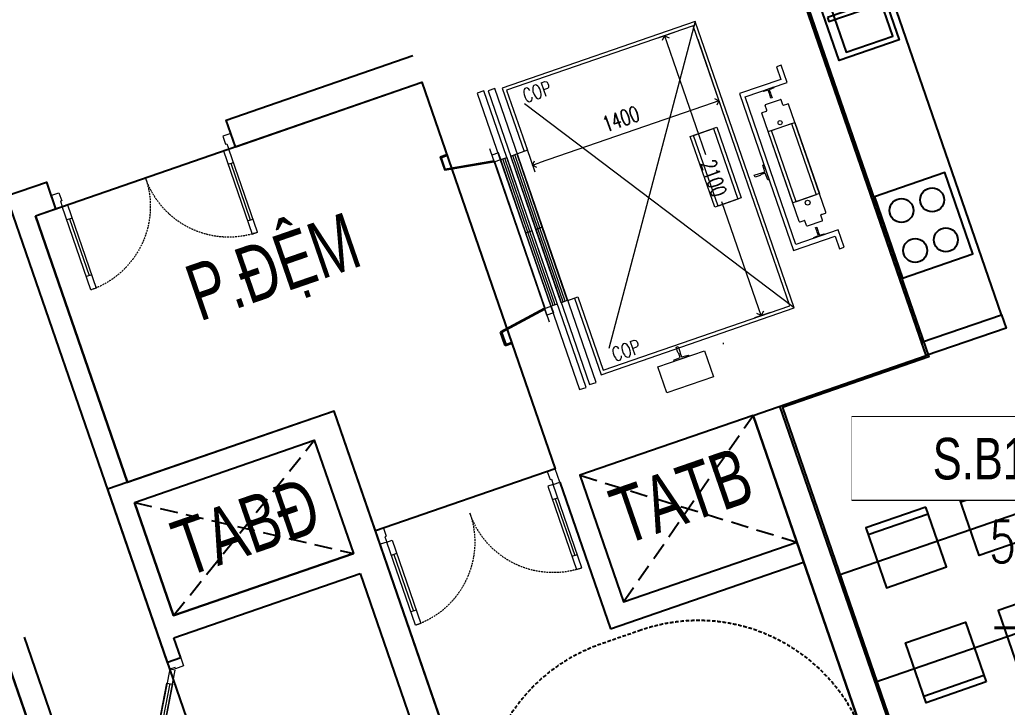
# Model space of a CAD drawing. Header units: millimetres. Extents: x -361702973 to 361248309, y -356458554 to 356543577.
# Drawn here: x 84077 to 91084, y 34175 to 39050 of the extents above; entities that cross this region are included whole.
import ezdxf
from ezdxf.enums import TextEntityAlignment as Align
from ezdxf.xclip import XClip

# ---------------------------------------------------------------- set-up
doc = ezdxf.new("R2010")
doc.units = ezdxf.units.MM
doc.header["$LTSCALE"] = 100
doc.header["$MEASUREMENT"] = 0
doc.header["$XCLIPFRAME"] = 0
doc.set_wipeout_variables(frame=1)
for name, pattern in [('Xref_ST_MBDV Cot vach 30.7.2022$0$ACAD_ISO02W100', [15, 12, -3]), ('Xref_ST_MBDV Cot vach 30.7.2022$0$HIDDEN', [0.375, 0.25, -0.125]), ('Xref_ST_MBDV Cot vach 30.7.2022$0$HIDDEN2', [0.1875, 0.125, -0.0625])]:
    doc.linetypes.add(name, pattern=pattern)
for name, color, linetype in [('A-ANNO-ROOM', 50, 'Continuous'), ('dien tich thong thuy', 3, 'Continuous'), ('IDEA - dim', 251, 'Continuous'), ('KT-Tuong', 1, 'Continuous'), ('truc ky thua', 50, 'Continuous'), ('Xref_ST_MBDV Cot vach 30.7.2022$0$IDEA - dim', 251, 'Continuous'), ('Xref_ST_MBDV Cot vach 30.7.2022$0$KT-Khuat', 9, 'Xref_ST_MBDV Cot vach 30.7.2022$0$HIDDEN'), ('Xref_ST_MBDV Cot vach 30.7.2022$0$KT-Net manh', 139, 'Continuous'), ('Xref_ST_MBDV Cot vach 30.7.2022$0$KT-Text', 7, 'Continuous')]:
    doc.layers.add(name, color=color, linetype=linetype)
for name, color, linetype, lineweight in [('KT-Chuviet', 255, 'Continuous', 15), ('KT-Net thay', 7, 'Continuous', 15), ('KT-Net truc', 18, 'Continuous', 15), ('Xref_ST_MBDV Cot vach 30.7.2022$0$CUA', 37, 'Continuous', 13), ('Xref_ST_MBDV Cot vach 30.7.2022$0$KT-Noi that', 36, 'Continuous', 9)]:
    doc.layers.add(name, color=color, linetype=linetype, lineweight=lineweight)
doc.styles.add('220126_HDN_HBA typical plan$0$211210_HDN_HBA_TYPICAL PLAN CORE OPT 1$0$HBA-Text', font='GOTHIC.TTF')
doc.styles.add('font unicode ccu', font='arial.ttf')
doc.styles.add('ROMANS', font='ROMANS.SHX')
doc.styles.add('Xref_ST_MBDV Cot vach 30.7.2022$0$Arial', font='arial.ttf', dxfattribs={"width": 0.7})
doc.styles.add('Xref_ST_MBDV Cot vach 30.7.2022$0$ROMANS', font='ROMANS.SHX')
doc.styles.add('Xref_ST_MBDV Cot vach 30.7.2022$0$xref.N.Cot vach tang N2$0$DIM', font='vnsimli.shx', dxfattribs={"width": 0.7})
doc.dimstyles.new('Xref_ST_MBDV Cot vach 30.7.2022$0$xref.N.Cot vach tang N2$0$CCU 1-100 A1', dxfattribs={"dimscale": 100, "dimtxt": 2.2, "dimasz": 1, "dimexe": 1, "dimexo": 0, "dimgap": 1, "dimtad": 1, "dimdec": 0, "dimdsep": 46, "dimtxsty": 'Xref_ST_MBDV Cot vach 30.7.2022$0$xref.N.Cot vach tang N2$0$DIM', "dimblk1": 'Xref_ST_MBDV Cot vach 30.7.2022$0$xref.N.Cot vach tang N2$0$_ARCHTICK', "dimblk2": 'Xref_ST_MBDV Cot vach 30.7.2022$0$xref.N.Cot vach tang N2$0$_ARCHTICK', "dimsah": 1, "dimcen": 0, "dimdle": 1, "dimclrd": 256, "dimclre": 256, "dimclrt": 31, "dimadec": 0, "dimazin": 0, "dimtfac": 1, "dimtdec": 0, "dimtix": 1, "dimtmove": 2, "dimatfit": 3, "dimldrblk": 'Xref_ST_MBDV Cot vach 30.7.2022$0$xref.N.Cot vach tang N2$0$_ARCHTICK', "dimfxl": 8, "dimtolj": 1, "dimarcsym": 0})

# ---------------------------------------------------------------- blocks, each defined once
blk = doc.blocks.new('A$C418F5BC8')
at = {"layer": 'A-ANNO-ROOM', "insert": (648.1133449638728, 1090.790118377889), "char_height": 600, "attachment_point": 2, "rotation": 50.44882673977027, "style": '220126_HDN_HBA typical plan$0$211210_HDN_HBA_TYPICAL PLAN CORE OPT 1$0$HBA-Text'}
blk.add_mtext_dynamic_manual_height_columns('SL-S', width=722857412.8743668, gutter_width=9765.624999999996, heights=[0], dxfattribs=at)
blk = doc.blocks.new('A$C1AAC5519')
at = {"layer": 'A-ANNO-ROOM', "insert": (772.955269176513, 1216.574747113511), "char_height": 600, "attachment_point": 2, "rotation": 50.44882673977027, "style": '220126_HDN_HBA typical plan$0$211210_HDN_HBA_TYPICAL PLAN CORE OPT 1$0$HBA-Text'}
blk.add_mtext_dynamic_manual_height_columns('1-BR', width=722857412.8743668, gutter_width=9765.624999999996, heights=[0], dxfattribs=at)
blk = doc.blocks.new('A$C2A6C5140')
at = {"layer": 'A-ANNO-ROOM', "insert": (731.4497625969816, 1190.0169191678, 0.0003277973379295924), "char_height": 600, "attachment_point": 2, "rotation": 50.44882673977027, "style": '220126_HDN_HBA typical plan$0$211210_HDN_HBA_TYPICAL PLAN CORE OPT 1$0$HBA-Text'}
blk.add_mtext_dynamic_manual_height_columns('2-BR', width=722857412.8743668, gutter_width=9765.624999999996, heights=[0], dxfattribs=at)
blk = doc.blocks.new('A$C5388591E')
at = {"layer": 'A-ANNO-ROOM', "insert": (894.3001998505497, 842.1987865094561, 0.0004622000541105721), "char_height": 600, "attachment_point": 2, "rotation": 1.4064704596368105, "style": '220126_HDN_HBA typical plan$0$211210_HDN_HBA_TYPICAL PLAN CORE OPT 1$0$HBA-Text'}
blk.add_mtext_dynamic_manual_height_columns('3-BR', width=722857412.8743668, gutter_width=9765.624999999996, heights=[0], dxfattribs=at)
blk = doc.blocks.new('A$C21AF0CCA')
at = {"layer": 'A-ANNO-ROOM', "insert": (1197.56892258345, 814.6835720778872), "char_height": 600, "attachment_point": 2, "rotation": 0.10542954816276216, "style": '220126_HDN_HBA typical plan$0$211210_HDN_HBA_TYPICAL PLAN CORE OPT 1$0$HBA-Text'}
blk.add_mtext_dynamic_manual_height_columns('1-BR+', width=722857412.8743668, gutter_width=9765.624999999996, heights=[0], dxfattribs=at)
blk = doc.blocks.new('Xref_ST_MBDV Cot vach 30.7.2022$0$xref.N.Cot vach tang N2$0$_Open90')
at = {"color": 0, "linetype": 'ByBlock', "lineweight": -2}
for p, q in [((0, 0), (-1, 0)), ((-0.5, 0.5), (0, 0)), ((0, 0), (-0.5, -0.5))]:
    blk.add_line(p, q, dxfattribs=at)
blk = doc.blocks.new('*D483')
at = {"layer": 'Defpoints', "color": 0, "transparency": 16777216}
for p in [(88652.57753902687, 38936.66148397398), (88719.79980674337, 38959.86984611771, -6.460498627752944e-06), (89405.12626783144, 36974.84399390939, -3.229479425215231e-06)]:
    blk.add_point(p, dxfattribs=at)
at = {"layer": 'Xref_ST_MBDV Cot vach 30.7.2022$0$KT-Noi that', "color": 5, "transparency": 16777216}
for p, q in [((88719.79980674337, 38959.86984611771), (88605.31501869466, 38920.34418726627)), ((88668.89483573457, 38889.39896364177), (88943.02541981793, 38095.38862381643)), ((89321.58670343715, 36998.8981521082), (89059.42213633293, 37758.24931211333)), ((89405.12626783144, 36974.84399390939), (89290.64147981265, 36935.31833506827))]:
    blk.add_line(p, q, dxfattribs=at)
at = {"layer": 'Xref_ST_MBDV Cot vach 30.7.2022$0$KT-Noi that', "color": 5, "transparency": 16777216, "xscale": 50, "yscale": 50, "zscale": 50}
for p, rotation in [((88652.57753902687, 38936.66148397398), 109.0471379549137), ((89337.90400014486, 36951.63563177599), 289.0471379549137)]:
    blk.add_blockref('Xref_ST_MBDV Cot vach 30.7.2022$0$xref.N.Cot vach tang N2$0$_Open90', p, dxfattribs=dict(at, rotation=rotation))
at = {"layer": 'Xref_ST_MBDV Cot vach 30.7.2022$0$KT-Noi that', "color": 5, "transparency": 16777216, "insert": (89001.22377806378, 37926.81896796084), "char_height": 110, "attachment_point": 5, "rotation": 289.0471379549137, "style": 'Xref_ST_MBDV Cot vach 30.7.2022$0$xref.N.Cot vach tang N2$0$DIM'}
blk.add_mtext('\\A1;2100', dxfattribs=at)
blk = doc.blocks.new('Xref_ST_MBDV Cot vach 30.7.2022$0$xref.N.Cot vach tang N2$0$_ARCHTICK')
at = {"color": 0, "linetype": 'ByBlock', "const_width": 0.15}
blk.add_lwpolyline([(-0.5, -0.5), (0.5, 0.5)], dxfattribs=at)
blk = doc.blocks.new('*D484')
at = {"layer": 'Defpoints', "color": 0, "transparency": 16777216}
for p in [(88887.66550621978, 38912.03309177599, -3.229802354063227e-06), (87645.90142044652, 38218.83618231645), (87714.99861537432, 38018.69839975136)]:
    blk.add_point(p, dxfattribs=at)
at = {"layer": 'Xref_ST_MBDV Cot vach 30.7.2022$0$KT-Noi that', "color": 5, "transparency": 16777216}
for p, q in [((88887.66550621978, 38912.03309177599), (89054.66648139337, 38428.32018718741)), ((88991.08666435452, 38459.2654108141), (87762.26113570709, 38035.01569645745)), ((87645.90142044652, 38218.83618231645), (87731.3159120804, 37971.43587941859))]:
    blk.add_line(p, q, dxfattribs=at)
at = {"layer": 'Xref_ST_MBDV Cot vach 30.7.2022$0$KT-Noi that', "color": 5, "transparency": 16777216, "xscale": 50, "yscale": 50, "zscale": 50}
for p, rotation in [((89038.34918468728, 38475.58270752018), 19.04713795294451), ((87714.99861537432, 38018.69839975136), 199.0471379529445)]:
    blk.add_blockref('Xref_ST_MBDV Cot vach 30.7.2022$0$xref.N.Cot vach tang N2$0$_Open90', p, dxfattribs=dict(at, rotation=rotation))
at = {"layer": 'Xref_ST_MBDV Cot vach 30.7.2022$0$KT-Noi that', "color": 5, "transparency": 16777216, "insert": (88342.40757694803, 38346.39184633459), "char_height": 110, "attachment_point": 5, "rotation": 19.047137952944503, "style": 'Xref_ST_MBDV Cot vach 30.7.2022$0$xref.N.Cot vach tang N2$0$DIM'}
blk.add_mtext('\\A1;1400', dxfattribs=at)
blk = doc.blocks.new('*U117')
for p, q in [((-1260.000000000004, 525.000000000002), (-1300.000000000004, 525.000000000002)), ((-1280.000000000004, 100.0000000000002), (-1280.000000000004, 525.000000000002)), ((-90.00000000000001, 525.0000000000018), (-50.00000000000001, 525.0000000000018)), ((-70, 100), (-70.00000000000001, 525.0000000000018)), ((-1260.000000000004, 100.0000000000002), (-1300.000000000004, 100.0000000000002)), ((-90, 100), (-50, 100))]:
    blk.add_line(p, q)
for points in [[(-1300.000000000004, 1.776356839400256e-13), (-1260.000000000004, 1.776356839400256e-13), (-1260.000000000004, 625.000000000002), (-1300.000000000004, 625.000000000002)], [(-50, 0), (-90, 0), (-90.00000000000001, 625.0000000000018), (-49.99999999999979, 625.0000000000018)], [(-1350.000000000004, -99.99999998255878), (-1290.000000000004, -99.99999998255875), (-1290.000000000004, -39.99999999999982), (-1300.000000000004, -39.99999999999982), (-1300.000000000004, 1.776356839400256e-13), (-1350.000000000004, 2.060573933704296e-13)], [(0, -99.99999998255892), (-60, -99.99999998255889), (-60, -40), (-50, -40), (-50, 0), (0, 0)]]:
    blk.add_lwpolyline(points, close=True)
at = {"linetype": 'Xref_ST_MBDV Cot vach 30.7.2022$0$HIDDEN2'}
for centre, radius, start, end in [((-1300.000000001013, -1.091216006443577e-09), 625.00000000124, 7.016709298534867e-15, 89.99996073224838), ((-49.99999999983451, -2.645705876602741e-10), 625.000000000419, 90.00003926775162, 180)]:
    blk.add_arc(centre, radius, start, end, dxfattribs=at)
blk = doc.blocks.new('*U147')
at = {"ltscale": 5}
blk.add_lwpolyline([(305, -530), (305, -1.13686837721616e-13), (-305, 0), (-305, -530)], close=True, dxfattribs=at)
for centre in [(-150, -150), (150, -150.0000000000001), (-150, -380), (150, -380)]:
    blk.add_circle(centre, 85, dxfattribs=at)
blk = doc.blocks.new('*U148')
at = {"ltscale": 5}
for points in [[(-300, -450), (300, -450), (300, 0), (-300, 0)], [(-261, -65), (261, -65), (261, -415), (-261, -415)], [(-15, -20), (15, -20), (15, -270), (-15, -270)]]:
    blk.add_lwpolyline(points, close=True, dxfattribs=at)
blk = doc.blocks.new('13')
at = {"color": 1}
blk.add_lwpolyline([(-3199.999999999622, 199.9999999996944), (-3199.999999999622, -1100.000000002045), (1.236912794411182e-09, -1100.000000002037)], dxfattribs=at)
at = {"layer": 'IDEA - dim'}
blk.add_lwpolyline([(-5270.000000000204, -4.634785000234842e-09), (-5269.999999999287, -1640.000000000902, 0.414213562373095), (-5209.999999998356, -1699.999999997184), (-4529.999999998341, -1699.999999999047, 0.414213562373095), (-4469.999999998341, -1640.000000000909), (-4469.999999999272, -2.735760062932968e-09)], format="xyb", close=True, dxfattribs=at)
for points in [[(-5526.36590612281, -746.6291622659046), (-5526.36590612281, -296.62916226589), (-5076.365906123276, -296.6291622640128), (-5076.365906123276, -746.6291622659046)], [(-5526.36590612281, -746.6291622659046), (-5526.36590612281, -296.62916226589), (-5476.365906123741, -296.6291622658973), (-5476.365906123276, -746.62916226776)], [(-4213.634093875735, -746.6291622658609), (-4213.6340938762, -296.6291622658609), (-4663.634093875269, -296.6291622640347), (-4663.634093874804, -746.6291622640056)], [(-4213.634093875735, -746.6291622658609), (-4213.6340938762, -296.6291622658609), (-4263.634093876215, -296.6291622658973), (-4263.634093875735, -746.6291622658973)], [(-5526.365906122344, -993.3708926280742), (-5526.365906122344, -1443.3708926299), (-5076.365906122344, -1443.370892628074), (-5076.36590612281, -993.3708926280742)], [(-4213.634093875728, -993.3708926280669), (-4213.634093875284, -1443.370892629966), (-4663.634093874338, -1443.370892628045), (-4663.634093874804, -993.3708926280378)], [(-4213.634093875728, -993.3708926280669), (-4213.634093875284, -1443.370892629966), (-4263.634093875262, -1443.370892629937), (-4263.634093875269, -993.3708926299369)], [(-3099.999999999614, -1100.000000003878), (-3099.999999999156, -1700.000000002037), (-3199.999999998676, -1700.000000002045), (-3199.999999999622, -1100.000000002045)], [(-169.9999999989668, -1100.000000002015), (-3099.999999999141, -1100.000000000175), (-3099.999999999156, -1700.000000002037), (-169.9999999989668, -1700.0000000039)]]:
    blk.add_lwpolyline(points, close=True, dxfattribs=at)
at = {"layer": 'KT-Tuong'}
blk.add_lwpolyline([(-3200.000000000917, -2.10275175049901e-09), (-6600.000000000364, -5.369656719267368e-09), (-6600, 199.9999999946667), (-3199.999999999622, 199.9999999996944)], dxfattribs=at)
at = {"layer": 'IDEA - dim', "extrusion": (0, 0, -1), "xscale": -0.9999999999999999, "zscale": -0.9999999999999999, "rotation": 180}
blk.add_blockref('*U147', (2319.999999998501, -1650.000000005777), dxfattribs=at)
at = {"layer": 'IDEA - dim', "xscale": -0.9999999999999998}
blk.add_blockref('*U148', (-719.9999999989595, -1200.000000002037), dxfattribs=at)
blk = doc.blocks.new('9')
at = {"layer": 'IDEA - dim'}
blk.add_line((-3000.000000004613, -5830.000000001804), (-4269.99999999904, -5830.000000001892), dxfattribs=at)
at = {"layer": 'KT-Tuong'}
blk.add_lwpolyline([(-6600.00000000788, -5830.000000001819), (-6600.000000007873, -5599.999999986903), (-5700, -5599.999999986961), (-5699.999999999971, -5830.000000001848), (-3000.000000003682, -5830.000000001863)], dxfattribs=at)
blk = doc.blocks.new('*U308')
blk.add_line((-146.6025403784438, -32.67949192431111), (-579.615242271595, -282.6794919248491))
for points in [[(-800.0000000010757, 99.99999998255906), (-740.0000000010757, 99.99999998255902), (-740.0000000010757, 40.00000000000009), (-750.0000000010757, 40.0000000000001), (-750.0000000010757, 1.012523398457337e-13), (-800.0000000010757, 8.70414851305317e-14)], [(2.66100453930543e-14, 99.99999998255892), (-59.99999999999997, 99.9999999825589), (-59.99999999999999, 40.00000000000001), (-49.99999999999999, 40.00000000000001), (-50, 1.4210854715202e-14), (0, 0)], [(-50, 1.4210854715202e-14), (-656.2177826500392, -350.0000000005377), (-676.2177826500392, -315.3589838491602), (-69.99999999999999, 34.64101615137771)], [(-136.6025403784438, -49.99999999999996), (-156.6025403784438, -15.35898384862251), (-589.615242271595, -265.3589838491602), (-569.615242271595, -300.0000000005377)]]:
    blk.add_lwpolyline(points, close=True)
at = {"linetype": 'Xref_ST_MBDV Cot vach 30.7.2022$0$HIDDEN'}
blk.add_arc((-50, 1.4210854715202e-14), 700.0000000010757, 180, 215.0495310735241, dxfattribs=at)
blk = doc.blocks.new('TAG CAO DO SAN')
at = {"layer": 'KT-Net thay', "flags": 128}
blk.add_lwpolyline([(1526701.778855525, -266095.2298759429), (1526701.778855525, -266566.6584041911), (1527644.63591202, -266566.6584041911), (1527644.63591202, -266095.2298759429)], close=True, dxfattribs=at)
blk.add_wipeout([(1526701.778855525, -266095.2298759429), (1527644.6359120198, -266095.2298759429), (1527644.6359120198, -266566.65840419114), (1526701.778855525, -266566.65840419114)]).dxf.layer = 'KT-Net thay'
for points in [[(1526701.778855525, -266330.9441400666), (1527644.63591202, -266330.9441400666)], [(1526701.778855525, -266566.6584041911), (1527644.63591202, -266566.6584041911)]]:
    blk.add_lwpolyline(points, dxfattribs=at)
at = {"layer": 'KT-Chuviet', "color": 31, "style": 'ROMANS', "width": 0.75}
blk.add_text('DTTT:', height=117.8571320618522, dxfattribs=at).set_placement((1526748.92170835, -266507.8139601254))
at = {"layer": 'KT-Chuviet', "color": 31, "style": 'font unicode ccu', "width": 0.75}
blk.add_attdef('TÊNPHÒNG', text='', height=117.85713, dxfattribs=at).set_placement((1527175.308820772, -266213.4467624734), align=Align.MIDDLE_CENTER)
at = {"layer": 'KT-Chuviet', "color": 31, "ltscale": 15, "style": 'ROMANS', "width": 0.75, "flags": 8}
blk.add_attdef('CAO-DO', (1527091.943339912, -266507.7298381611), '', height=117.8571320618522, dxfattribs=at)

msp = doc.modelspace()

# ---------------------------------------------------------------- linework, layer by layer
at = {"layer": 'Defpoints', "elevation": 4.469598132449163e-10}
for points in [[(84188.97995501931, 37660.09295292766), (86930.20613425365, 38606.49616192075), (87876.60934326335, 35865.26998247628), (86600.52129433269, 35424.70297141679), (86306.80995356946, 36275.4283375355), (84841.67182330211, 35769.5921396309)], [(88361.06013512047, 34921.70894572797), (89589.88566376359, 35345.95866010894), (89279.85702635563, 36243.94654635471), (88051.03149771251, 35819.69683197376)], [(84890.623713421, 35627.80457865002), (86166.71176234633, 36068.37158972063), (86444.10580636922, 35264.90874405616), (85168.01775744389, 34824.3417329856)]]:
    msp.add_lwpolyline(points, close=True, dxfattribs=at)
at = {"layer": 'dien tich thong thuy', "elevation": 1.548779766640648e-10}
msp.add_lwpolyline([(95196.5720814729, 37154.7061657037), (94462.29372967058, 39281.51958066844), (94353.58993290314, 39243.98979824223), (93754.74514376684, 40978.52429444624), (91141.12776936902, 40076.17778658196), (90224.23487492347, 39759.622230455), (89538.92832987495, 39523.02142812963), (90527.7565099254, 36658.91269702215), (89487.98105284237, 36299.93216610809), (90587.70929878182, 33114.60502577415), (90776.79744696384, 33179.68563014255), (91690.58542940977, 30533.00630185024), (94190.77288374683, 31396.19134208271), (94313.65543661361, 31438.61631351093), (96766.58024187406, 32285.48401259984), (95363.22237294116, 36350.26453867387), (95471.98839817969, 36387.6140735937), (95206.02458553805, 37157.96962504456)], close=True, dxfattribs=at)
at = {"layer": 'truc ky thua', "elevation": 4.469598132449163e-10}
msp.add_lwpolyline([(86306.80995356946, 36275.42833753551), (84699.88426230366, 35720.64024953011), (86168.44096535223, 31467.01342156364), (85301.39830248285, 31220.56460107272), (86264.0565557009, 28432.2562142218), (88725.7801475993, 29281.95987044426)], close=True, dxfattribs=at)
at = {"layer": 'Xref_ST_MBDV Cot vach 30.7.2022$0$IDEA - dim', "color": 1}
for p, q in [((85606.85556499314, 38149.61185413928), (86930.20613425365, 38606.49616192075)), ((84188.97995501946, 37660.09295292725), (84330.76751601743, 37709.04484304864)), ((84188.97995501931, 37660.09295292766), (84841.67182330135, 35769.59213963061)), ((86166.71176235835, 36068.37158970957), (86444.10580636919, 35264.90874405616)), ((87909.24393671568, 35770.74494188305), (88268.22446424369, 34730.96949461129)), ((84890.62371341791, 35627.80457864897), (85168.01775744325, 34824.34173298135)), ((85168.01775743443, 34824.3417329783), (86444.10580636919, 35264.90874405616)), ((88268.22446424369, 34730.96949461129), (89638.83755388329, 35204.1710990961)), ((85169.70712722256, 34666.2368752739), (86493.05769648805, 35123.12118305804)), ((86493.05769648598, 35123.12118305833), (87553.68198169483, 32051.0573633259)), ((85285.08100581422, 31267.82712141718), (84110.23564336688, 34670.72858404106)), ((85218.65901738551, 34524.44931415131), (85169.70712722445, 34666.2368752741))]:
    msp.add_line(p, q, dxfattribs=at)
at = {"layer": 'Xref_ST_MBDV Cot vach 30.7.2022$0$IDEA - dim', "color": 1, "elevation": 4.469598132449163e-10}
for points in [[(85606.85556499314, 38149.61185413928), (85541.58637818453, 38338.66193541998), (86864.93694745385, 38795.54624317019)], [(85218.65901738347, 34524.4493141516), (85124.13397672097, 34491.8147207406), (83981.92320723078, 37800.19114412987), (84265.4983291993, 37898.09492435693), (84330.76751601743, 37709.04484304864)], [(89468.90710768619, 36309.21573318061), (90578.48328371259, 33095.3643506011)], [(88467.45059799071, 29404.35622276348), (86198.84962217236, 28621.12598089149), (86264.11880898991, 28432.07589959059), (91368.47100477331, 30194.34394383695), (91303.2018179491, 30383.39402516856), (88656.50067932802, 29469.62540959261), (86306.80995356943, 36275.4283375355), (84841.67182330211, 35769.59213963084)], [(89279.85702635563, 36243.94654635471), (91303.20181793836, 30383.39402516535)], [(84890.623713421, 35627.80457865002), (86166.71176235992, 36068.37158971009)], [(88051.03149771166, 35819.69683200234), (88361.06013512041, 34921.70894572797), (89589.88566376551, 35345.95866009509)]]:
    msp.add_lwpolyline(points, dxfattribs=at)
at = {"layer": 'Xref_ST_MBDV Cot vach 30.7.2022$0$KT-Khuat', "linetype": 'Xref_ST_MBDV Cot vach 30.7.2022$0$HIDDEN', "ltscale": 5}
for p, q in [((88361.06013512044, 34921.70894572797), (89279.85702635563, 36243.94654635471)), ((85168.01775743443, 34824.3417329783), (86166.71176234633, 36068.37158972063)), ((88051.0314977117, 35819.69683200234), (89589.88566376551, 35345.95866009509)), ((84890.62371341791, 35627.80457864891), (86444.10580636919, 35264.90874405616))]:
    msp.add_line(p, q, dxfattribs=at)
at = {"layer": 'Xref_ST_MBDV Cot vach 30.7.2022$0$KT-Net manh'}
for p, q in [((87060.13954713967, 38076.93659551637), (87092.71105234794, 37982.59428779533)), ((87442.22341016657, 38042.72465741521), (87092.71105234794, 37982.59428779533)), ((87440.53739528626, 38047.60814479613), (87096.17567665695, 37987.8802812229)), ((87801.20393773302, 37002.94921010549), (87489.04101089993, 36834.63742581938)), ((87802.88995261336, 36998.06572272457), (87495.02889065738, 36832.6148917333)), ((87521.61251610832, 36740.29511809835), (87489.04101089993, 36834.63742581938))]:
    msp.add_line(p, q, dxfattribs=at)
at = {"layer": 'Xref_ST_MBDV Cot vach 30.7.2022$0$KT-Net manh', "elevation": 4.469598132449163e-10}
for points in [[(87060.13954713967, 38076.93659551637), (87107.40206747196, 38093.25389222396)], [(87096.17567665695, 37987.8802812229), (87066.49752884364, 38073.84207315391), (87109.0337971427, 38088.52764019076)], [(87495.02889065738, 36832.6148917333), (87524.70703847078, 36746.65309980235), (87567.24330676984, 36761.33866683915)], [(87521.61251610832, 36740.29511809835), (87568.87503644062, 36756.61241480595)]]:
    msp.add_lwpolyline(points, dxfattribs=at)
at = {"layer": 'Xref_ST_MBDV Cot vach 30.7.2022$0$KT-Net manh', "linetype": 'Xref_ST_MBDV Cot vach 30.7.2022$0$HIDDEN', "elevation": 9.431659859240622e-08}
msp.add_lwpolyline([(90072.8776462996, 33946.98805825657, 0.4141313066799707), (88483.64477924077, 34720.70929689382), (88199.54447752397, 34622.62419934091, 0.4141313427087546), (87426.17650766653, 33033.21944270955, 1.000029217103996)], format="xyb", dxfattribs=at)
at = {"layer": 'Xref_ST_MBDV Cot vach 30.7.2022$0$KT-Noi that', "linetype": 'Continuous', "ltscale": 2}
for p, q in [((88870.50352461851, 39038.34804096064, -3.229802354063273e-06), (87499.89043497728, 38565.14643645784, -3.233703621350467e-06)), ((89572.14728301996, 37006.05966666355), (88870.50352461851, 39038.34804096064, -3.229802354063227e-06)), ((88855.03091280579, 39006.55813244093, -3.229802354063273e-06), (87531.68034349699, 38549.67382464508, -3.229802354063273e-06)), ((89540.35737450025, 37021.53227847625), (88855.03091280579, 39006.55813244093, -3.229802354063227e-06)), ((87368.84923375989, 38546.35272518438), (87321.58671342744, 38530.03542847736)), ((88094.96893722136, 36443.1705703901), (87368.84923375989, 38546.35272518438)), ((87499.89043497728, 38565.14643645784, -3.409260649278093e-06), (87654.90475369431, 38116.15249329802)), ((87531.68034349699, 38549.67382464508, -3.229802354063273e-06), (87678.53601386052, 38124.3111416515)), ((89350.131163727, 38546.17637213381), (89428.11432227556, 38573.09991170038)), ((89354.45236534846, 38541.32073452932), (89350.131163727, 38546.17637213381)), ((89388.2540906363, 38550.66329132955), (89354.45236534846, 38541.32073452932)), ((89396.29851791286, 38527.36286880568), (89388.2540906363, 38550.66329132955)), ((89427.70927186377, 38566.61254442515), (89395.34346868616, 38553.11088583563)), ((89395.34346868616, 38553.11088583563), (89403.38789596272, 38529.8104633117)), ((89428.11432227556, 38573.09991170038), (89427.70927186377, 38566.61254442515)), ((87321.58671342744, 38530.03542847736), (88047.70641688892, 36426.85327368308)), ((89369.06560669883, 38447.99898807154), (89473.7842277479, 38484.15289604219)), ((89398.85303944926, 38517.66560528855), (89396.29851791286, 38527.36286880568)), ((89407.14222617642, 38493.65624495971), (89398.85303944926, 38517.66560528855)), ((89403.38789596272, 38529.8104633117), (89406.88766790577, 38520.43954572876)), ((89406.88766790577, 38520.43954572876), (89415.64947983625, 38496.59335836695)), ((89415.64947983625, 38496.59335836695), (89407.14222617642, 38493.65624495971)), ((89491.3524486348, 38447.38710035701), (89479.64374368647, 38481.30098423272)), ((89345.97190055478, 38392.31983944462), (89375.07048802878, 38402.36607231901)), ((89377.92239983796, 38408.2255882571), (89366.2136948895, 38442.13947213322)), ((89497.21196457307, 38444.53518854771), (89526.31055413757, 38454.58142214388)), ((89796.88003481331, 37685.00568980604), (89532.17007007566, 38451.72951033464)), ((89607.8299534836, 37619.7365029777), (89343.11998874575, 38386.46032350688)), ((88834.95131257069, 38222.05395166387), (89024.00139390051, 38287.32313849186)), ((88858.58257273692, 38230.21260001734), (89000.37013373428, 38279.16449013833)), ((89000.37013373428, 38279.16449013833), (89173.33347882848, 37778.18177461429)), ((89024.00139390051, 38287.32313849186), (89196.96473899469, 37786.34042296783)), ((89388.01422598396, 38256.42561959979), (89577.06430731376, 38321.69480642784)), ((89411.64548615017, 38264.58426795332), (89553.43304714756, 38313.5361580743)), ((89585.91421498093, 37759.82055080266), (89411.64548615017, 38264.58426795332)), ((89553.43304714756, 38313.5361580743), (89727.70177597829, 37808.7724409237)), ((89577.06430731376, 38321.69480642784), (89751.33303614453, 37816.93108927718)), ((89007.91465766486, 37721.07123613983), (88834.95131257069, 38222.05395166387)), ((89031.5459178311, 37729.22988449331), (88858.58257273692, 38230.21260001734)), ((89562.2829548147, 37751.66190244918), (89388.01422598396, 38256.42561959979)), ((87409.58881676558, 38137.24969808458), (87833.83853113349, 36908.42416943584)), ((87678.53601386052, 38124.3111416515), (87607.64223336181, 38099.83519659101)), ((87473.16863380454, 38106.30447445883), (87425.90611347207, 38089.98717775187)), ((87425.90611347207, 38089.98717775187), (87442.22341017908, 38042.7246574194)), ((87442.22341017908, 38042.7246574194), (87489.48593051152, 38059.04195412641)), ((87489.48593051152, 38059.04195412641), (87473.16863380454, 38106.30447445883)), ((87805.93019178545, 37004.58094047321), (87446.94966423148, 38044.35638778724)), ((89350.54944103735, 38018.68281762904), (89357.29557945518, 38023.65671111879)), ((89362.92256315067, 37970.58753876333), (89350.54944103735, 38018.68281762904)), ((89357.29557945518, 38023.65671111879), (89394.49901594713, 37915.89816476082)), ((89289.15924403627, 37948.29465305453), (89325.07875948894, 37960.69579855187)), ((89294.38077898251, 37933.17064654818), (89289.15924403627, 37948.29465305453)), ((89330.30029443518, 37945.57179204546), (89294.38077898251, 37933.17064654818)), ((89325.07875948894, 37960.69579855187), (89335.51030135786, 37961.12350667329)), ((89338.77376069926, 37951.67100260677), (89330.30029443518, 37945.57179204546)), ((89335.51030135786, 37961.12350667329), (89362.92256315067, 37970.58753876333)), ((89366.18602249207, 37961.13503469687), (89338.77376069926, 37951.67100260677)), ((89386.12114785859, 37915.65052330427), (89366.18602249207, 37961.13503469687)), ((89394.49901594713, 37915.89816476082), (89386.12114785859, 37915.65052330427)), ((89196.96473899469, 37786.34042296783), (89007.91465766486, 37721.07123613983)), ((89173.33347882848, 37778.18177461429), (89031.5459178311, 37729.22988449331)), ((89751.33303614453, 37816.93108927718), (89562.2829548147, 37751.66190244918)), ((89727.70177597829, 37808.7724409237), (89585.91421498093, 37759.82055080266)), ((89773.61093997868, 37629.83454205244), (89762.07762163054, 37663.24042433294)), ((89764.92953343989, 37669.09994027138), (89794.02812300375, 37679.14617386725)), ((89613.68946942186, 37616.8845911684), (89642.78805689502, 37626.9308240425)), ((89660.18089118195, 37590.67302995225), (89648.6475728337, 37624.07891223303)), ((89666.04040712008, 37587.82111814307), (89770.75902816912, 37623.97502611371)), ((89723.6977822922, 37576.76335051007), (89732.20503595207, 37579.70046391731)), ((89732.45959422269, 37552.9171631482), (89723.6977822922, 37576.76335051007)), ((89732.20503595207, 37579.70046391731), (89740.4942226792, 37555.69110358847)), ((89789.21609840146, 37527.18033674316), (89711.2329398529, 37500.25679717658)), ((89711.2329398529, 37500.25679717658), (89711.63799026469, 37506.74416445187)), ((89711.63799026469, 37506.74416445187), (89744.0037934423, 37520.24582304133)), ((89735.95936616574, 37543.54624556532), (89732.45959422269, 37552.9171631482)), ((89744.0037934423, 37520.24582304133), (89735.95936616574, 37543.54624556532)), ((89740.4942226792, 37555.69110358847), (89743.0487442156, 37545.99384007134)), ((89743.0487442156, 37545.99384007134), (89751.09317149216, 37522.69341754742)), ((89751.09317149216, 37522.69341754742), (89784.89489678, 37532.0359743477)), ((89784.89489678, 37532.0359743477), (89789.21609840146, 37527.18033674316)), ((87966.62276091581, 37060.05974927699), (88037.51654141449, 37084.53569433748)), ((88013.88528124828, 37076.377045984, 2.981109825730217e-08), (88201.53419337876, 36532.85806216075, 2.981109825730217e-08)), ((88037.51654141449, 37084.53569433748), (88217.00680519146, 36564.64797068047)), ((87801.20393773305, 37002.94921010538), (87848.46645806552, 37019.26650681239)), ((87817.52123444006, 36955.68668977291), (87801.20393773305, 37002.94921010538)), ((87848.46645806552, 37019.26650681239), (87864.7837547725, 36972.00398647992)), ((88201.53419337876, 36532.85806216075, 2.981109825732928e-08), (89572.14728301996, 37006.05966666355)), ((88217.00680519146, 36564.64797068047), (89540.35737450025, 37021.53227847625)), ((87864.7837547725, 36972.00398647992), (87817.52123444006, 36955.68668977291)), ((88734.22771461867, 36727.34871085364), (88749.35172112504, 36732.57024579987)), ((88746.62886011598, 36691.429195401), (88734.22771461867, 36727.34871085364)), ((88749.35172112504, 36732.57024579987), (88761.75286662235, 36696.65073034723)), ((89071.42413532469, 36749.61019919164), (89071.1764938682, 36757.98806728018)), ((88716.70759137481, 36635.60834197755), (88762.19210276738, 36655.54346734411)), ((88824.7137791893, 36664.43391038096), (88716.9552328313, 36627.23047388901)), ((88752.72807067732, 36682.95572913691), (88746.62886011598, 36691.429195401)), ((88762.19210276738, 36655.54346734411), (88752.72807067732, 36682.95572913691)), ((88761.75286662235, 36696.65073034723), (88762.1805747438, 36686.21918847834)), ((88762.1805747438, 36686.21918847834), (88771.64460683387, 36658.80692668547)), ((88771.64460683387, 36658.80692668547), (88819.73988569956, 36671.18004879882)), ((88819.73988569956, 36671.18004879882), (88824.7137791893, 36664.43391038096)), ((88047.70641688892, 36426.85327368308), (88094.96893722136, 36443.1705703901))]:
    msp.add_line(p, q, dxfattribs=at)
at = {"layer": 'Xref_ST_MBDV Cot vach 30.7.2022$0$KT-Noi that', "linetype": 'Xref_ST_MBDV Cot vach 30.7.2022$0$ACAD_ISO02W100', "ltscale": 2}
for p, q in [((88870.50352461851, 39038.34804096064, -3.229802354063227e-06), (88217.00680519146, 36564.64797068047)), ((89572.14728301996, 37006.05966666355), (87531.68034349699, 38549.67382464508, -3.229802354063227e-06))]:
    msp.add_line(p, q, dxfattribs=at)
at = {"layer": 'Xref_ST_MBDV Cot vach 30.7.2022$0$KT-Noi that', "linetype": 'Continuous', "ltscale": 2, "elevation": 4.469598132449163e-10}
for points in [[(89375.89729770116, 37969.7774379398), (89567.87029345901, 37413.73388622844), (89861.8431699269, 37515.22747174601), (89892.84603367018, 37425.42868311433), (89925.9297979029, 37436.85079080923), (89883.50482646472, 37559.73334367361), (89584.8056979636, 37456.60802848535), (89404.25480990065, 37979.56781596402), (89223.7039218377, 38502.52760344258), (89522.40305033882, 38605.65291863089), (89479.9780789006, 38728.53547149527), (89446.89431466788, 38717.11336380037), (89477.8971784112, 38627.31457516868), (89183.9243019433, 38525.82098965117), (89375.89729770116, 37969.7774379398)], [(88167.3255104119, 36478.73074918779), (87447.73272563322, 38563.00789584909), (87400.47020530078, 38546.69059914208), (88120.06299007943, 36462.41345248077)], [(87489.48593051152, 38059.04195412641), (87532.0222008299, 38073.72752185984), (87711.51246460687, 37553.83979820283), (87668.97619428852, 37539.1542304694)], [(87560.37971302937, 38083.517899884), (87602.91598132858, 38098.20346692033), (87782.40624510558, 37578.31574326332), (87739.86997680637, 37563.63017622699)], [(87739.86997680637, 37563.63017622699), (87782.40624510558, 37578.31574326332), (87961.89650888255, 37058.4280196063), (87919.36024058337, 37043.74245256998)], [(87668.97619428852, 37539.1542304694), (87711.51246460687, 37553.83979820283), (87891.00272838387, 37033.95207454581), (87848.46645806552, 37019.26650681239)], [(88770.83450601032, 36645.83219213501), (88936.25332717391, 36702.94273060947), (89000.21713026534, 36517.67365090628), (88834.79830910175, 36460.56311243176), (88669.37948793816, 36403.4525739573), (88605.41568484672, 36588.7216536605), (88770.83450601032, 36645.83219213501)]]:
    msp.add_lwpolyline(points, close=True, dxfattribs=at)
for points in [[(87683.1549524074, 37544.04942017861), (87503.66468863041, 38063.93714383562)], [(87697.33370850715, 37548.94460919072), (87517.84344473016, 38068.83233284773)], [(87754.04873290609, 37568.5253652391), (87574.55846912912, 38088.41308889611)], [(87768.22748900583, 37573.42055425121), (87588.73722522883, 38093.30827790822)], [(87933.53899668308, 37048.63764158209), (87754.04873290609, 37568.5253652391)], [(87947.71775278283, 37053.53283059419), (87768.22748900583, 37573.42055425121)], [(87862.6452161844, 37024.16169652159), (87683.1549524074, 37544.04942017861)], [(87876.82397228415, 37029.0568855337), (87697.33370850715, 37548.94460919072)]]:
    msp.add_lwpolyline(points, dxfattribs=at)
at = {"layer": 'Xref_ST_MBDV Cot vach 30.7.2022$0$KT-Noi that', "linetype": 'Continuous', "ltscale": 2}
for centre, radius in [((89471.76985082225, 38320.25347643325), 14.5), ((89667.57741130624, 37753.10323244377), 17.5)]:
    msp.add_circle(centre, radius, dxfattribs=at)
for centre, radius, start, end in [((89475.28802981248, 38479.7971821682), 4.608000000157357, 19.04713795426484, 109.0471379531515), ((89370.56940876332, 38443.64327419773), 4.607999999978259, 109.0471379531515, 199.0471379542648), ((89373.56668596432, 38406.72178619265), 4.60799999979095, 289.0471379531514, 19.04713795426484), ((89495.70816250858, 38448.89090242147), 4.607999999930221, 199.0471379542648, 289.0471379531514), ((89527.81435620203, 38450.22570827024), 4.607999999791003, 19.04713795426484, 109.0471379531515), ((89347.47570261915, 38387.96412557122), 4.607999999520398, 109.0471379531515, 199.0471379542648), ((89766.43333550444, 37664.74422639745), 4.608000000069675, 109.0471379531515, 199.0471379542648), ((89792.52432093915, 37683.50188774141), 4.608000000340305, 289.0471379531514, 19.04713795426484), ((89612.18566735738, 37621.24030504216), 4.607999999934203, 199.0471379542648, 289.0471379531514), ((89644.29185895962, 37622.5751101684), 4.608000000253028, 19.04713795426484, 109.0471379531515), ((89664.53660505562, 37592.1768320167), 4.607999999838648, 199.0471379542648, 289.0471379531514), ((89769.25522610452, 37628.33073998781), 4.608000000340515, 289.0471379531514, 19.04713795426484)]:
    msp.add_arc(centre, radius, start, end, dxfattribs=at)

# ---------------------------------------------------------------- block references
at = {"layer": 'A-ANNO-ROOM'}
for p in [(-193366.6029767873, 192837.9996409905, 5.460855537377236e-05), (-194725.1126339572, 187914.7636662904, 5.460855537377236e-05), (-204628.500881133, 156603.4286092457, 5.461079910308954e-05), (-263479.6090599558, 50485.12915140932, 5.460850030168077e-05), (-269121.1781233152, 49296.5544193383, 5.460850030168077e-05), (-249390.2929153891, 45734.43883928895, 5.460850030168077e-05), (-231828.0778406897, 44407.82273046864, 5.460832008522107e-05), (-260545.3674363113, 42210.52099001262, 5.460850030168077e-05), (-266005.9544405445, 40714.37009385967, 5.460850030168077e-05), (-231175.8712175231, 40645.45605562796, 5.460850030168077e-05), (-228303.7210763374, 35687.765146195, 5.460832008522128e-05)]:
    msp.add_blockref('A$C21AF0CCA', p, dxfattribs=at)
at = {"layer": 'dien tich thong thuy'}
for name, p, rotation in [('A$C2A6C5140', (-235738.0721845079, 62244.32288491951, 3.214423980650787e-05), 310.9576437198666), ('A$C2A6C5140', (-226971.972951604, 58672.53392838872, 1.895367564819208e-05), 310.9576437198666), ('A$C2A6C5140', (-182858.1837168724, 33888.05154022964, 0.000178988243818107), 310.9576437198666), ('A$C2A6C5140', (-180585.3237963979, 23151.33387848926, 0.000178988243818107), 310.9576437198666), ('A$C2A6C5140', (-203396.9752949114, 23120.58807031136, 0.0001030398263186841), 310.9576437198666), ('A$C2A6C5140', (-196571.0380073554, 22922.69606213347, 0.000178988243818107), 310.9576437198666), ('A$C418F5BC8', (-247792.2532073302, 59981.48598654423, -1.001597833679712e-05), 309.6632197063607), ('A$C418F5BC8', (-251962.2979944813, 57974.75306764379, -1.001597833679712e-05), 309.6632197063607), ('A$C418F5BC8', (-255726.2573242666, 56926.2422651329, -1.001597833679712e-05), 309.6632197063607), ('A$C418F5BC8', (-259675.3290057395, 55322.63898630807, -1.001597833679712e-05), 309.6632197063607), ('A$C1AAC5519', (-244712.9849651629, 48430.23954045825, 0.0003723829774320968), 309.6566028083925), ('A$C1AAC5519', (-223357.5065853495, 48059.78935259463, 0.0005547181599990354), 309.6566028083925), ('A$C1AAC5519', (-221487.8086388012, 45005.57789840109, 0.0003723828570649432), 309.6566028083925), ('A$C418F5BC8', (-197487.0809651244, 33411.4671110799, -1.001597833679712e-05), 309.6632197063607), ('A$C418F5BC8', (-193448.7475272998, 33349.36583146098, -1.001597833679712e-05), 309.6632197063607), ('A$C418F5BC8', (-201711.797739714, 33256.21495891846, -1.001597833679712e-05), 309.6632197063607), ('A$C418F5BC8', (-206278.2197520126, 33163.06303948996, -1.001597833679712e-05), 309.6632197063607), ('A$C1AAC5519', (-271599.8972878471, 39640.33326624559, 0.0003723828655667127), 309.6566028083925), ('A$C418F5BC8', (-226889.0124284044, 31090.29572592763, -1.001597833679712e-05), 309.6632197063607), ('A$C1AAC5519', (-217339.68294671, 23702.2762728755, -0.3423708923741385), 309.6566028083925), ('A$C1AAC5519', (-211634.5547104646, 23442.24319922904, 0.0003723828655667127), 309.6566028083925), ('A$C1AAC5519', (-187964.0545017801, 23164.08220845302, 0.0003723828655667127), 309.6566028083925)]:
    msp.add_blockref(name, p, dxfattribs=dict(at, rotation=rotation))
for name, p in [('A$C418F5BC8', (-197463.7292652081, 182913.4540568058, 9.919419487628366e-05)), ('A$C418F5BC8', (-200258.9907205751, 179138.6891211519, 4.458552763712727e-05)), ('A$C2A6C5140', (-188160.0390614129, 177105.642765429, 9.919419487628366e-05)), ('A$C418F5BC8', (-200994.9430359419, 174771.894767079, 4.458552763712727e-05)), ('A$C2A6C5140', (-234759.4766391878, 172444.9136382493, 4.458552763712727e-05)), ('A$C418F5BC8', (-200719.9128290097, 170423.8323274105, 4.458552763712727e-05)), ('A$C2A6C5140', (-190797.8283776039, 169517.5067573905, 9.919419487628366e-05)), ('A$C1AAC5519', (-230167.9898228928, 167012.0323451896, 0.0003723828655667197)), ('A$C418F5BC8', (-202290.0123814641, 165833.5958576689, 9.919419487628366e-05)), ('A$C1AAC5519', (-241412.7857485664, 165333.8017953324, 0.0003723828655667197)), ('A$C418F5BC8', (-226321.6487100684, 164849.0004456656, 4.458552763712727e-05)), ('A$C418F5BC8', (-223174.4637594427, 162010.1787619262, 0.05488942016446244)), ('A$C418F5BC8', (-203583.8919471729, 161846.927602817, 4.458552763712727e-05)), ('A$C418F5BC8', (-244807.1773967599, 161329.3218979316, 0.05488941081008353)), ('A$C2A6C5140', (-193344.5366901597, 160504.8948145737, 9.919419487628366e-05)), ('A$C418F5BC8', (-219934.1653648383, 159334.2093209107, 0.05488940151768119)), ('A$C1AAC5519', (-248428.8589248053, 157037.2006521042, 0.0003723828655667197)), ('A$C1AAC5519', (-252286.3459864925, 152336.1708680308, 0.02738517669695963)), ('A$C2A6C5140', (-195752.5445711951, 151816.0180695198, 4.458552763712727e-05)), ('A$C418F5BC8', (-228142.1604593961, 149140.0456224125, 0.05488939420954132)), ('A$C1AAC5519', (-255923.8224010994, 147682.0149176453, 0.0004269909932618908)), ('A$C418F5BC8', (-224737.6489350568, 146340.2200414557, 0.05488939420954583)), ('A$C2A6C5140', (-198038.3940573054, 144980.9671920894, 4.458552763712727e-05)), ('A$C418F5BC8', (-221724.5828443308, 144236.942033412, 4.458552763895914e-05)), ('A$C1AAC5519', (-260576.8913636276, 142107.7025675907, 0.027822102169103)), ('A$C418F5BC8', (-245667.6157152384, 140788.472051876, 9.916924510345083e-05)), ('A$C418F5BC8', (-263605.4986913943, 138503.2694156115, 0.05488941081008353)), ('A$C2A6C5140', (-199977.0465312221, 137220.1243192966, 9.919419487628366e-05)), ('A$C418F5BC8', (-247616.0924330471, 136995.8708936881, 4.458552763712727e-05)), ('A$C418F5BC8', (-266636.7078710849, 135433.6128811316, 4.458552763712727e-05)), ('A$C1AAC5519', (-268569.1861684484, 131058.0044733415, 0.0003723828655667197)), ('A$C418F5BC8', (-252583.1748971227, 130659.4905633791, 9.92039971646407e-05)), ('A$C418F5BC8', (-256446.2619547517, 127486.843743643, 4.458552763712727e-05)), ('A$C418F5BC8', (-258902.9768848096, 124459.8911733059, 0.05488941081005369)), ('A$C2A6C5140', (-265461.1614808204, 122023.7036381988, 0.02705737929207316)), ('A$C5388591E', (-193808.7999730141, 199941.1790572023, 4.458570785358675e-05)), ('A$C5388591E', (-210573.5526519337, 135718.1497136029, 9.91946273371655e-05)), ('A$C5388591E', (-276921.94039411, 49051.50231821807, -1.001579812033762e-05)), ('A$C5388591E', (-224277.5649896398, 23412.81915787171, 4.458552763712727e-05))]:
    msp.add_blockref(name, p, dxfattribs=at)
at = {"layer": 'IDEA - dim'}
for name, p, rotation in [('13', (88424.60012887738, 39334.01703688089), 109.0471379536515), ('9', (77459.69541247856, 35548.40419921836), 109.0471379533736)]:
    msp.add_blockref(name, p, dxfattribs=dict(at, rotation=rotation))
at = {"layer": 'Xref_ST_MBDV Cot vach 30.7.2022$0$CUA', "xscale": -1}
for name, p, rotation in [('*U117', (85606.85556500126, 38149.61185411588), 199.0471379530761), ('*U117', (87909.24393672452, 35770.74494184609), 199.0471379530761), ('*U308', (85124.13397673918, 34491.8147207459), 289.0471379551669)]:
    msp.add_blockref(name, p, dxfattribs=dict(at, rotation=rotation))

# ---------------------------------------------------------------- texts
at = {"layer": 'Xref_ST_MBDV Cot vach 30.7.2022$0$KT-Noi that', "linetype": 'Continuous', "ltscale": 2, "style": 'Xref_ST_MBDV Cot vach 30.7.2022$0$ROMANS', "width": 0.75}
for p in [(87746.83809955802, 38539.32297894117, -3.229802354063227e-06), (88379.94921179008, 36705.53719004043)]:
    msp.add_text('COP', height=100, rotation=19.0471379538765, dxfattribs=at).set_placement(p, align=Align.MIDDLE)
at = {"layer": 'Xref_ST_MBDV Cot vach 30.7.2022$0$KT-Text', "extrusion": (-7.739907763181748e-08, -2.607391052886701e-08, 0.9999999999999968), "style": 'Xref_ST_MBDV Cot vach 30.7.2022$0$Arial', "width": 0.7}
for s, p in [('P.ĐỆM', (85938.16891682136, 37110.99805579676, -0.007638202865260403)), ('TATB', (88836.90365807796, 35486.94728998257, -0.007820216906170798)), ('TABĐ', (85747.65842807939, 35266.72773885237, -0.007575370189917561))]:
    msp.add_text(s, height=400, rotation=19.04713795363252, dxfattribs=at).set_placement(p, align=Align.CENTER)

# ---------------------------------------------------------------- dimensions: what is measured, and where the dimension line sits
at = {"layer": 'Xref_ST_MBDV Cot vach 30.7.2022$0$KT-Noi that', "color": 5}
dim = msp.add_linear_dim(base=(87714.99861537432, 38018.69839975136), p1=(88887.66550621978, 38912.03309177599, -3.229802354063227e-06), p2=(87645.90142044652, 38218.83618231645), angle=199.0471379529445, dimstyle='Xref_ST_MBDV Cot vach 30.7.2022$0$xref.N.Cot vach tang N2$0$CCU 1-100 A1', override={"dimscale": 50, "dimblk1": 'Xref_ST_MBDV Cot vach 30.7.2022$0$xref.N.Cot vach tang N2$0$_Open90', "dimblk2": 'Xref_ST_MBDV Cot vach 30.7.2022$0$xref.N.Cot vach tang N2$0$_Open90', "dimclrd": 5, "dimclre": 5, "dimclrt": 5, "dimlwd": 65535, "dimlwe": 65535}, dxfattribs=at)
dim.commit()
dim.dimension.update_dxf_attribs({"geometry": '*D484', "text_midpoint": (88342.40757694803, 38346.39184633459)})
dim = msp.add_linear_dim(base=(88652.57753902687, 38936.66148397398, 3.230696273689717e-06), p1=(89405.12626783145, 36974.8439939094, 1.216848474485518e-09), p2=(88719.79980674337, 38959.86984611771, -3.229802354063227e-06), angle=289.0471379549137, dimstyle='Xref_ST_MBDV Cot vach 30.7.2022$0$xref.N.Cot vach tang N2$0$CCU 1-100 A1', override={"dimscale": 50, "dimblk1": 'Xref_ST_MBDV Cot vach 30.7.2022$0$xref.N.Cot vach tang N2$0$_Open90', "dimblk2": 'Xref_ST_MBDV Cot vach 30.7.2022$0$xref.N.Cot vach tang N2$0$_Open90', "dimclrd": 5, "dimclre": 5, "dimclrt": 5, "dimlwd": 65535, "dimlwe": 65535}, dxfattribs=at)
dim.commit()
dim.dimension.update_dxf_attribs({"geometry": '*D483', "text_midpoint": (89001.22377806378, 37926.81896796084, 3.230696273689717e-06), "dimtype": 160})

# ---------------------------------------------------------------- next in the draw order: block references
at = {"layer": 'KT-Net truc'}
ref = msp.add_blockref('TAG CAO DO SAN', (-3726773.980909476, 701471.3858596064, -0.0002124631564102194), dxfattribs=dict(at, xscale=2.5, yscale=2.5, zscale=2.5))
XClip(ref).set_block_clipping_path([(1526674.1636322693, -266330.944140067), (1527644.6359120198, -266095.2298759429)])
ref.add_attrib('CAO-DO', '53.9', (90955.87744030586, 35202.06126420368, -0.0002124631564102194), dxfattribs={"layer": 'KT-Chuviet', "color": 31, "ltscale": 15, "height": 294.6428301546305, "style": 'ROMANS', "width": 0.7500000000000001})
ref.add_attrib('CAO-DO', '-0.030', (90955.87744030586, 34612.77560389443, -0.0002124631564102194), dxfattribs={"layer": 'KT-Chuviet', "color": 31, "ltscale": 15, "height": 294.6428301546305, "style": 'ROMANS', "width": 0.7500000000000001})
ref.add_attrib('TÊNPHÒNG', 'S.B1P. 1', dxfattribs={"layer": 'KT-Chuviet', "color": 31, "height": 294.642825, "style": 'font unicode ccu', "width": 0.7500000000000001}).set_placement((91164.29114245702, 35937.76895342283, -0.0002124631564102194), align=Align.MIDDLE_CENTER)

doc.saveas('drawing.dxf')
